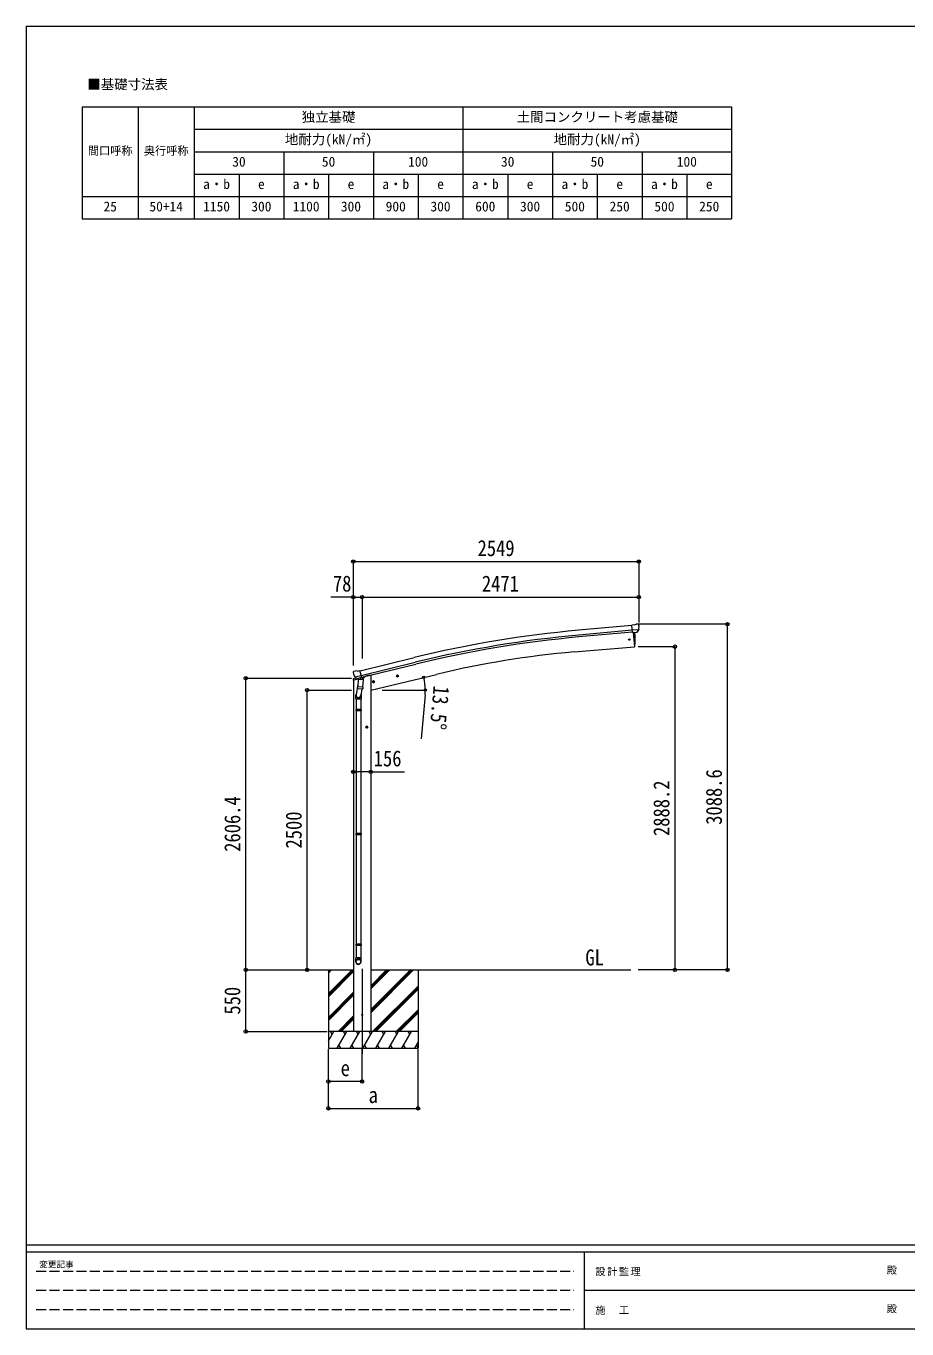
# Model space of a CAD drawing. Units: millimetres at full size, sheet at 1:30. Extents: x -8385 to 8479, y -5853 to 5787.
# Drawn here: x -8385 to -518, y -5853 to 5787 of the extents above; entities that cross this region are included whole.
import ezdxf
from ezdxf.enums import TextEntityAlignment as Align

# ---------------------------------------------------------------- set-up
doc = ezdxf.new("R2010")
doc.units = ezdxf.units.MM
doc.header["$LTSCALE"] = 30
doc.header["$PDMODE"] = 32
doc.header["$PDSIZE"] = 30
doc.linetypes.add('DASHED3', pattern=[4, 3, -1])
for name, color, linetype, lineweight in [('0-0_0', 7, 'Continuous', 9), ('0-1_本体', 4, 'Continuous', 9), ('0-2_部品', 7, 'Continuous', 9), ('0-8_PARTS2', 2, 'Continuous', 9), ('0-A_寸法', 6, 'Continuous', 9), ('0-F_PARTS1', 7, 'Continuous', 18), ('F-0_240', 7, 'Continuous', 9)]:
    doc.layers.add(name, color=color, linetype=linetype, lineweight=lineweight)
doc.styles.add('ＭＳ ゴシック', font='')
doc.styles.get('ＭＳ ゴシック').set_extended_font_data('MS Gothic')

msp = doc.modelspace()

# ---------------------------------------------------------------- linework, layer by layer
at = {"layer": '0-0_0', "color": 6}
for p, q in [((-2121.82, -2645.47), (-2121.82, 443.13)), ((-2590.83, 242.73), (-2590.83, -2645.47))]:
    msp.add_line(p, q, dxfattribs=at)
at = {"layer": '0-0_0'}
for p, q in [((-6058.86, -2645.47), (-5462.53, -2645.47)), ((-5684.78, -2645.47), (-5684.78, -3345.47)), ((-5684.78, -2856.7), (-5473.54, -2645.47)), ((-5684.78, -2672.85), (-5657.39, -2645.47)), ((-5684.78, -2658.71), (-5671.54, -2645.47)), ((-5684.78, -2870.84), (-5462.53, -2648.59)), ((-5684.78, -2884.98), (-5462.53, -2662.74)), ((-5307.03, -2645.47), (-2984.93, -2645.47)), ((-5307.03, -3027.73), (-4924.76, -2645.47)), ((-5307.03, -2999.45), (-4953.04, -2645.47)), ((-5307.03, -3013.59), (-4938.9, -2645.47)), ((-5307.03, -2815.6), (-5136.89, -2645.47)), ((-5307.03, -2801.46), (-5151.04, -2645.47)), ((-5307.03, -2787.32), (-5165.18, -2645.47)), ((-4884.78, -2645.47), (-4884.78, -3345.47)), ((-5290.92, -3195.47), (-4884.78, -2789.33)), ((-5684.78, -3068.83), (-5462.53, -2846.58)), ((-5684.78, -3082.97), (-5462.53, -2860.73)), ((-5684.78, -3097.12), (-5462.53, -2874.87)), ((-5276.77, -3195.47), (-4884.78, -2803.48)), ((-5262.63, -3195.47), (-4884.78, -2817.62)), ((-5078.78, -3195.47), (-4884.78, -3001.46)), ((-5064.64, -3195.47), (-4884.78, -3015.61)), ((-5599.28, -3195.47), (-5462.53, -3058.71)), ((-5585.14, -3195.47), (-5462.53, -3072.86)), ((-5571, -3195.47), (-5462.53, -3087)), ((-5050.5, -3195.47), (-4884.78, -3029.75)), ((-4884.78, -3195.47), (-5684.78, -3195.47)), ((-5684.78, -3279.3), (-5636.37, -3195.47)), ((-5651.38, -3221.45), (-5666.38, -3195.47)), ((-5607.51, -3345.47), (-5520.91, -3195.47)), ((-5535.91, -3221.45), (-5550.91, -3195.47)), ((-5492.04, -3345.47), (-5405.44, -3195.47)), ((-5420.44, -3221.45), (-5435.44, -3195.47)), ((-5376.57, -3345.47), (-5289.97, -3195.47)), ((-5304.97, -3221.45), (-5319.97, -3195.47)), ((-5261.1, -3345.47), (-5174.5, -3195.47)), ((-5189.5, -3221.45), (-5204.5, -3195.47)), ((-5145.63, -3345.47), (-5059.03, -3195.47)), ((-5089.03, -3195.47), (-5074.03, -3221.45)), ((-5030.16, -3345.47), (-4943.56, -3195.47)), ((-4958.56, -3221.45), (-4973.56, -3195.47)), ((-5684.78, -3345.47), (-4884.78, -3345.47)), ((-5592.51, -3319.49), (-5577.51, -3345.47)), ((-5477.04, -3319.49), (-5462.04, -3345.47)), ((-5361.57, -3319.49), (-5346.57, -3345.47)), ((-5246.1, -3319.49), (-5231.1, -3345.47)), ((-5130.63, -3319.49), (-5115.63, -3345.47)), ((-5015.16, -3319.49), (-5000.16, -3345.47)), ((-4914.69, -3345.47), (-4884.78, -3293.66)), ((-4899.69, -3319.49), (-4884.69, -3345.47))]:
    msp.add_line(p, q, dxfattribs=at)
at = {"layer": '0-1_本体'}
for p, q in [((-2975.15, 432.33), (-3452.46, 389.05)), ((-2971.39, 389.34), (-3448.57, 346.07)), ((-2969.92, 372.56), (-3447.05, 329.3)), ((-2962.7, 370.35), (-2951.53, 242.74)), ((-3489.48, 195.68), (-2951.53, 242.74)), ((-5402, 28.12), (-4919.13, 145.6)), ((-5391.93, -13.85), (-4908.92, 103.67)), ((-5388, -30.22), (-4904.94, 87.3)), ((-5462.03, -55.18), (-5462.03, -3195.47)), ((-5306.53, -145.47), (-4720.85, -4.86)), ((-5306.53, -15.47), (-5306.53, -3195.47))]:
    msp.add_line(p, q, dxfattribs=at)
at = {"layer": '0-1_本体', "color": 6}
msp.add_line((-5306.53, -875.65), (-5462.53, -875.65), dxfattribs=at)
at = {"layer": '0-1_本体'}
msp.add_lwpolyline([(-5306.53, -15.47), (-5326.53, -15.47), (-5360.03, -23.52)], dxfattribs=at)
for centre, radius, start, end in [((-2547.76, -9600.87), 10030.81, 95.17465, 103.67464), ((-2547.76, -9600.87), 9987.65, 95.17465, 103.67464), ((-2547.76, -9600.87), 9970.81, 95.17465, 103.67464), ((-2755.86, -8189.64), 8417.35, 95.00001, 103.5)]:
    msp.add_arc(centre, radius, start, end, dxfattribs=at)
at = {"layer": '0-2_部品'}
for p, q in [((-2948.77, 436.78), (-2975.33, 434.46)), ((-2969.68, 369.79), (-2975.33, 434.46)), ((-2912.47, 394.49), (-2971.39, 389.34)), ((-2959.72, 370.67), (-2969.68, 369.79)), ((-2962.7, 370.4), (-2951.54, 242.8)), ((-2948.77, 436.78), (-2937.05, 443.55)), ((-2922.15, 445.13), (-2935.81, 443.94)), ((-2926.11, 373.61), (-2933.81, 372.93)), ((-2923.72, 375), (-2912.79, 393.94)), ((-2913.01, 439.38), (-2918.49, 443.98)), ((-2911.95, 437.34), (-2911.83, 436)), ((-2951.54, 242.8), (-2949.48, 243.05)), ((-5463.96, 12.54), (-5463.68, 11.39)), ((-5459.74, 21.11), (-5463.6, 14.82)), ((-5456.65, 23.36), (-5443.46, 26.53)), ((-5428.9, 23.85), (-5442.16, 26.55)), ((-5428.9, 23.85), (-5402.97, 30.08)), ((-5465.09, -55.79), (-5422.38, -45.54)), ((-5465.09, -48.9), (-5465.09, -55.79)), ((-5436.58, -39.69), (-5462.79, -45.99)), ((-5449.91, -27.77), (-5392.4, -13.96)), ((-5433.05, -42.68), (-5449.43, -28.19)), ((-5421.46, -92.2), (-5437.37, -188.37)), ((-5430.35, -43.24), (-5422.83, -41.44)), ((-5429.51, -43.14), (-5427.98, -42.77)), ((-5427.98, -42.77), (-5391.28, -33.96)), ((-5426.14, -43), (-5426.19, -43.74)), ((-5425.44, -44.78), (-5399.62, -51.22)), ((-5418.52, -50.13), (-5423.19, -116.96)), ((-5372.83, -53.32), (-5418.52, -50.13)), ((-5416.74, -46.95), (-5416.97, -50.23)), ((-5397.23, -35.78), (-5398.25, -50.39)), ((-5391.28, -33.96), (-5389.75, -33.59)), ((-5388.19, -31.49), (-5387.25, -31.55)), ((-5387.25, -31.55), (-5373.93, -46.87)), ((-5383.26, -36.15), (-5364.37, -31.61)), ((-5377.51, -120.16), (-5372.83, -53.32)), ((-5373.93, -46.87), (-5374.38, -53.21)), ((-5360.53, -23.44), (-5360.53, -26.75)), ((-5292.21, -73.01), (-5272.77, -68.34)), ((-5287.66, -65.23), (-5289.79, -72.43)), ((-5280.36, -63.48), (-5287.66, -65.23)), ((-5280.16, -80.4), (-5284.82, -60.95)), ((-5275.19, -68.93), (-5280.36, -63.48)), ((-5277.32, -76.12), (-5275.19, -68.93)), ((-5078.29, -21.65), (-5058.85, -16.99)), ((-5073.74, -13.88), (-5075.87, -21.07)), ((-5066.44, -12.12), (-5073.74, -13.88)), ((-5066.23, -29.04), (-5070.9, -9.6)), ((-5061.27, -17.57), (-5066.44, -12.12)), ((-5063.4, -24.76), (-5061.27, -17.57)), ((-5439.53, -225.53), (-5439.53, -191.18)), ((-5393.53, -225.53), (-5439.53, -225.53)), ((-5437.53, -225.53), (-5437.53, -319.53)), ((-5424.05, -129.43), (-5423.18, -116.96)), ((-5423.66, -130.79), (-5423.66, -130.79)), ((-5377.51, -120.16), (-5423.19, -116.96)), ((-5422.21, -131.57), (-5380.51, -134.48)), ((-5385.94, -134.1), (-5396.67, -197.69)), ((-5395.53, -225.53), (-5395.53, -319.53)), ((-5393.53, -190.87), (-5393.53, -225.53)), ((-5377.52, -120.16), (-5378.41, -132.85)), ((-5439.53, -321.53), (-5438.53, -319.53)), ((-5393.53, -321.53), (-5439.53, -321.53)), ((-5393.53, -329.53), (-5439.53, -329.53)), ((-5394.53, -319.53), (-5438.53, -319.53)), ((-5394.53, -331.53), (-5438.53, -331.53)), ((-5437.53, -331.53), (-5437.53, -1425.72)), ((-5395.53, -331.53), (-5395.53, -1425.72)), ((-5393.53, -321.53), (-5394.53, -319.53)), ((-5393.53, -329.53), (-5394.53, -331.53)), ((-5393.53, -321.53), (-5393.53, -329.53)), ((-5341.03, -485.59), (-5341.03, -465.59)), ((-5331.03, -475.59), (-5351.03, -475.59)), ((-5341.03, -468.09), (-5347.53, -471.84)), ((-5347.53, -471.84), (-5347.53, -479.34)), ((-5347.53, -479.34), (-5341.03, -483.1)), ((-5334.53, -471.84), (-5341.03, -468.09)), ((-5439.53, -1427.72), (-5438.53, -1425.72)), ((-5393.53, -1427.72), (-5439.53, -1427.72)), ((-5393.53, -1435.72), (-5439.53, -1435.72)), ((-5394.53, -1425.72), (-5438.53, -1425.72)), ((-5394.53, -1437.72), (-5438.53, -1437.72)), ((-5437.53, -1437.72), (-5437.53, -2415.9)), ((-5395.53, -1437.72), (-5395.53, -2415.9)), ((-5393.53, -1427.72), (-5394.53, -1425.72)), ((-5393.53, -1435.72), (-5394.53, -1437.72)), ((-5393.53, -1427.72), (-5393.53, -1435.72)), ((-5439.53, -2417.9), (-5438.53, -2415.9)), ((-5393.53, -2417.9), (-5439.53, -2417.9)), ((-5393.53, -2425.9), (-5439.53, -2425.9)), ((-5394.53, -2415.9), (-5438.53, -2415.9)), ((-5394.53, -2427.9), (-5438.53, -2427.9)), ((-5437.53, -2427.9), (-5437.53, -2537.9)), ((-5395.53, -2427.9), (-5395.53, -2537.9)), ((-5393.53, -2417.9), (-5394.53, -2415.9)), ((-5393.53, -2425.9), (-5394.53, -2427.9)), ((-5393.53, -2417.9), (-5393.53, -2425.9)), ((-5439.53, -2572.05), (-5439.53, -2537.9)), ((-5393.53, -2537.9), (-5439.53, -2537.9)), ((-5393.53, -2572.05), (-5393.53, -2537.9))]:
    msp.add_line(p, q, dxfattribs=at)
for points in [[(-2959.72, 370.67), (-2959.44, 370.6), (-2934.07, 372.82), (-2933.81, 372.93)], [(-2912.4, 395.12), (-2912.68, 394.14), (-2912.79, 393.94)], [(-5397.54, -35.37), (-5387.82, -33.04), (-5402.97, 30.08)], [(-5450.18, -27.19), (-5449.59, -28.03), (-5449.43, -28.19)], [(-5397.54, -35.37), (-5397.78, -35.52), (-5422.55, -41.47), (-5422.83, -41.44)], [(-5289.79, -72.43), (-5284.62, -77.87), (-5277.32, -76.12)], [(-5075.87, -21.07), (-5070.7, -26.52), (-5063.4, -24.76)], [(-5439.53, -321.53), (-5439.53, -329.53), (-5438.53, -331.53)], [(-5341.03, -483.1), (-5334.53, -479.34), (-5334.53, -471.84)], [(-5439.53, -1427.72), (-5439.53, -1435.72), (-5438.53, -1437.72)], [(-5439.53, -2417.9), (-5439.53, -2425.9), (-5438.53, -2427.9)]]:
    msp.add_lwpolyline(points, dxfattribs=at)
for centre, radius in [((-2997.23, 306.06), 6.5), ((-5282.49, -70.68), 8.5), ((-5282.49, -70.68), 7.7), ((-5282.49, -70.68), 6.5), ((-5068.57, -19.32), 8.5), ((-5068.57, -19.32), 7.7), ((-5068.57, -19.32), 6.5), ((-5341.03, -475.59), 8.5), ((-5341.03, -475.59), 7.7), ((-5341.03, -475.59), 6.5)]:
    msp.add_circle(centre, radius, dxfattribs=at)
at = {"layer": '0-2_部品', "color": 4}
msp.add_circle((-5384.53, -3045.47), 4.5, dxfattribs=at)
at = {"layer": '0-2_部品'}
for centre, radius, start, end in [((-3845.31, 298.62), 900, 356.63919, 4.64986), ((-2935.55, 440.95), 3, 95, 120), ((-2921.71, 440.15), 5, 50.00648, 94.99352), ((-3113.46, 418.36), 202.4, 353.4085, 5), ((-2949.85, 246.03), 3, 277, 356.63919), ((-5266.88, 58.64), 202.4, 193.5, 205.09125), ((-5455.48, 18.5), 5, 103.5, 148.5), ((-5442.76, 23.61), 3, 78.5, 103.5), ((-5462.09, -48.9), 3, 103.5, 180), ((-5429.63, -42.65), 0.5, 248.23754, 283.5), ((-5426.64, -42.96), 0.5, 356, 103.5), ((-5425.2, -43.81), 1, 176, 256), ((-5399.27, -50.25), 1.03, 250.03897, 351.96569), ((-5396.63, -35.86), 0.604, 100.59842, 172.20595), ((-5389.86, -33.11), 0.5, 283.5, 318.76246), ((-5365.53, -26.75), 5, 283.5, 0), ((-5409.53, -191.18), 30, 177.45142, 180), ((-5422.11, -129.6), 1.95, 175.04017, 217.47766), ((-5422.07, -129.57), 2, 217.40962, 266), ((-5380.37, -132.49), 2, 266, 349.46843)]:
    msp.add_arc(centre, radius, start, end, dxfattribs=at)
for centre, major_axis, ratio, start_param, end_param in [((-2926.38, 376.6), (1.62, -2.54), 0.997631, 5.80419048, 5.89294842), ((-2926.45, 376.71), (-3.5, 2.17), 0.650902, 2.11455212, 2.18736272), ((-2926.32, 376.51), (1.62, -2.54), 0.997631, 5.96575902, 6.76218013), ((-2907.62, 441.38), (-15.35, 3.44), 0.101033, 5.97514262, 5.97537366), ((-2914.94, 437.08), (2.71, -1.31), 0.997474, 0.53665673, 1.32256522), ((-5461.04, 13.25), (-1.57, -2.57), 0.99628, 4.71238898, 5.49965061), ((-5431.07, -40.42), (-0.73, -2.92), 0.997631, 5.80419048, 6.60061159), ((-5431.01, -40.2), (2.63, 3.16), 0.650902, 4.09582259, 4.16863319), ((-5431.04, -40.32), (-0.73, -2.92), 0.997631, 0.39023689, 0.47899483), ((-5416.53, -190.87), (23, 0), 0.996195, 2.55602575, 6.56630284), ((-5416.53, -190.87), (21, 0), 0.996195, 2.93491471, 5.95123941), ((-5416.53, -2570.3), (-23, 0), 0.996195, 3.14159265, 6.28318531), ((-5416.53, -2572.05), (-23, 0), 0.996195, 3.14159265, 6.28318531), ((-5416.53, -2572.05), (0, -23.43), 0.981806, 4.71238898, 7.85398163)]:
    msp.add_ellipse(centre, major_axis=major_axis, ratio=ratio, start_param=start_param, end_param=end_param, dxfattribs=at)
msp.add_ellipse((-5416.53, -2572.05), major_axis=(21, 0), ratio=0.996195, dxfattribs=at)
at = {"layer": '0-8_PARTS2'}
msp.add_line((-5384.53, -2636.26), (-5384.53, -3395.47), dxfattribs=at)
at = {"layer": '0-A_寸法'}
for p, q in [((-5462.53, 1002.89), (-2913.53, 1002.89)), ((-2913.53, 1002.89), (-2913.53, 686.27)), ((-5462.53, 686.27), (-5462.53, 74.04)), ((-5462.53, 686.27), (-5384.53, 686.27)), ((-5384.53, 686.27), (-5384.53, 138.41)), ((-5384.53, 686.27), (-2913.53, 686.27)), ((-2913.53, 686.27), (-2913.53, 457.26)), ((-2121.82, 443.13), (-2919.66, 443.13)), ((-2590.83, 242.73), (-2919.66, 242.73)), ((-6423.1, -39.07), (-5478.02, -39.07)), ((-6423.1, -2645.47), (-6423.1, -39.07)), ((-5875.13, -145.47), (-5478.02, -145.47)), ((-5875.13, -2645.47), (-5875.13, -145.47)), ((-5206.03, -145.47), (-4819.17, -145.47)), ((-4822.03, -187.93), (-4856.39, -580.43)), ((-5306.53, -875.65), (-5006.53, -875.65)), ((-6423.1, -2645.47), (-5694.99, -2645.47)), ((-6423.1, -3195.47), (-6423.1, -2645.47)), ((-2590.83, -2645.47), (-2919.66, -2645.47)), ((-2121.82, -2645.47), (-2590.83, -2645.47)), ((-6423.1, -3195.47), (-5694.99, -3195.47)), ((-5684.78, -3881.84), (-5684.78, -3352.89)), ((-5684.78, -3641.86), (-5684.78, -3352.89)), ((-5384.53, -3641.86), (-5384.53, -3352.89)), ((-4884.78, -3881.84), (-4884.78, -3352.89)), ((-5384.53, -3641.86), (-5684.78, -3641.86)), ((-5684.78, -3881.84), (-4884.78, -3881.84))]:
    msp.add_line(p, q, dxfattribs=at)
msp.add_lwpolyline([(-5462.53, 1002.89), (-5462.53, 686.27), (-5662.53, 686.27)], dxfattribs=at)
for centre in [(-4833.62, -31.82), (-4820.17, -145.47)]:
    msp.add_circle(centre, 10.62, dxfattribs=at)
for start, end in [(0, 13.5), (354.99678, 0)]:
    msp.add_arc((-5307.03, -145.47), 486.86, start, end, dxfattribs=at)
for p in [(-5462.53, 1002.89), (-2913.53, 1002.89), (-5462.53, 686.27), (-5384.53, 686.27), (-2913.53, 686.27), (-2121.82, 443.13), (-2590.83, 242.73), (-6423.1, -39.07), (-5875.13, -145.47), (-5462.53, -875.65), (-5306.53, -875.65), (-6423.1, -2645.47), (-5875.13, -2645.47), (-2590.83, -2645.47), (-2121.82, -2645.47), (-6423.1, -3195.47), (-5684.78, -3641.86), (-5384.53, -3641.86), (-5684.78, -3881.84), (-4884.78, -3881.84)]:
    msp.add_point(p, dxfattribs=at)
at = {"layer": '0-F_PARTS1'}
for p, q in [((-7883.58, 5064.98), (-2083.58, 5064.98)), ((-7883.58, 5064.98), (-7883.58, 4064.98)), ((-7383.58, 5064.98), (-7383.58, 4064.98)), ((-4483.58, 5064.98), (-4483.58, 4064.98)), ((-6883.58, 4864.98), (-2083.58, 4864.98)), ((-6883.58, 4664.98), (-2083.58, 4664.98)), ((-3683.58, 4664.98), (-3683.58, 4064.98)), ((-6883.58, 4464.98), (-2083.58, 4464.98)), ((-3283.58, 4464.98), (-3283.58, 4064.98)), ((-2483.58, 4464.98), (-2483.58, 4064.98))]:
    msp.add_line(p, q, dxfattribs=at)
for points in [[(-6883.58, 5064.98), (-6883.58, 4864.98), (-6883.58, 4264.98), (-6883.58, 4064.98)], [(-2083.58, 5064.98), (-2083.58, 4464.98), (-2083.58, 4064.98)], [(-6083.58, 4664.98), (-6083.58, 4464.98), (-6083.58, 4064.98)], [(-5283.58, 4664.98), (-5283.58, 4464.98), (-5283.58, 4064.98)], [(-2883.58, 4664.98), (-2883.58, 4264.98), (-2883.58, 4064.98)], [(-6483.58, 4464.98), (-6483.58, 4264.98), (-6483.58, 4064.98)], [(-5683.58, 4464.98), (-5683.58, 4264.98), (-5683.58, 4064.98)], [(-4883.58, 4464.98), (-4883.58, 4264.98), (-4883.58, 4064.98)], [(-4083.58, 4464.98), (-4083.58, 4264.98), (-4083.58, 4064.98)], [(-7883.58, 4264.98), (-6883.58, 4264.98), (-2083.58, 4264.98)], [(-7883.58, 4064.98), (-7383.58, 4064.98), (-4483.58, 4064.98), (-2883.58, 4064.98), (-2083.58, 4064.98)]]:
    msp.add_lwpolyline(points, dxfattribs=at)
at = {"layer": 'F-0_240', "color": 5}
for p, q in [((-8385.45, 5787.34), (-8385.45, -5852.66)), ((-8385.45, 5787.34), (8054.55, 5787.34)), ((-8385.45, -5102.66), (8054.55, -5102.66)), ((-8385.45, -5162.66), (5387.79, -5162.66)), ((-3402.21, -5162.66), (-3402.21, -5852.66)), ((-3402.21, -5507.66), (2747.79, -5507.66)), ((-8385.45, -5852.66), (8054.55, -5852.66))]:
    msp.add_line(p, q, dxfattribs=at)
at = {"layer": 'F-0_240', "color": 4, "linetype": 'DASHED3'}
for p, q in [((-8295.46, -5335.16), (-3492.21, -5335.16)), ((-8295.46, -5507.66), (-3492.21, -5507.66)), ((-8295.46, -5680.16), (-3492.21, -5680.16))]:
    msp.add_line(p, q, dxfattribs=at)

# ---------------------------------------------------------------- texts
at = {"layer": '0-0_0', "style": 'ＭＳ ゴシック', "width": 0.85}
msp.add_text('GL', height=143, dxfattribs=at).set_placement((-3389.83, -2647.91), align=Align.BOTTOM_LEFT)
at = {"layer": '0-A_寸法', "color": 7, "style": 'ＭＳ ゴシック', "width": 0.85}
for s, p in [('2549', (-4353.03, 1008.89)), ('78', (-5645.03, 692.27)), ('2471', (-4314.03, 692.27)), ('156', (-5280.28, -869.65)), ('e', (-5576.03, -3636.86)), ('a', (-5326.03, -3876.84))]:
    msp.add_text(s, height=143, dxfattribs=at).set_placement(p, align=Align.BOTTOM_LEFT)
for s, rotation, p in [('13.5°', 264.997, (-4787.81, -98.07)), ('3088.6', 90, (-2127.82, -1348.67)), ('2888.2', 90, (-2596.83, -1448.87)), ('2606.4', 90, (-6429.1, -1589.77)), ('2500', 90, (-5881.13, -1560.47)), ('550', 90, (-6429.1, -3044.22))]:
    msp.add_text(s, height=143, rotation=rotation, dxfattribs=at).set_placement(p, align=Align.BOTTOM_LEFT)
at = {"layer": '0-F_PARTS1', "style": 'ＭＳ ゴシック'}
for s, height, p in [('■基礎寸法表', 87.98, (-7838.28, 5196.42)), ('独立基礎', 87.98, (-5923.58, 4904.98)), ('土間コンクリート考慮基礎', 87.98, (-4003.58, 4904.98)), ('地耐力(kN/㎡)', 87.98, (-6073.58, 4704.98)), ('地耐力(kN/㎡)', 87.98, (-3673.58, 4704.98)), ('間口呼称', 73.31, (-7833.58, 4614.98)), ('奥行呼称', 73.31, (-7333.58, 4614.98)), ('30', 87.98, (-6543.58, 4504.98)), ('50', 87.98, (-5743.58, 4504.98)), ('100', 87.98, (-4973.58, 4504.98)), ('30', 87.98, (-4143.58, 4504.98)), ('50', 87.98, (-3343.58, 4504.98)), ('100', 87.98, (-2573.58, 4504.98)), ('a・b', 87.98, (-6803.58, 4304.98)), ('a・b', 87.98, (-6003.58, 4304.98)), ('a・b', 87.98, (-5203.58, 4304.98)), ('a・b', 87.98, (-4403.58, 4304.98)), ('a・b', 87.98, (-3603.58, 4304.98)), ('a・b', 87.98, (-2803.58, 4304.98)), ('e', 87.98, (-6313.58, 4304.98)), ('e', 87.98, (-5513.58, 4304.98)), ('e', 87.98, (-4713.58, 4304.98)), ('e', 87.98, (-3913.58, 4304.98)), ('e', 87.98, (-3113.58, 4304.98)), ('e', 87.98, (-2313.58, 4304.98)), ('25', 87.98, (-7693.58, 4104.98)), ('50+14', 87.98, (-7283.58, 4104.98)), ('1150', 87.98, (-6803.58, 4104.98)), ('300', 87.98, (-6373.58, 4104.98)), ('1100', 87.98, (-6003.58, 4104.98)), ('300', 87.98, (-5573.58, 4104.98)), ('900', 87.98, (-5173.58, 4104.98)), ('300', 87.98, (-4773.58, 4104.98)), ('600', 87.98, (-4373.58, 4104.98)), ('300', 87.98, (-3973.58, 4104.98)), ('500', 87.98, (-3573.58, 4104.98)), ('250', 87.98, (-3173.58, 4104.98)), ('500', 87.98, (-2773.58, 4104.98)), ('250', 87.98, (-2373.58, 4104.98))]:
    msp.add_text(s, height=height, dxfattribs=at).set_placement(p, align=Align.BOTTOM_LEFT)
at = {"layer": 'F-0_240', "style": 'ＭＳ ゴシック'}
for s, height, p in [('変更記事', 54.99, (-8268.23, -5320.16)), ('殿', 65.98, (-697.92, -5380.16)), ('殿', 65.98, (-697.92, -5725.16))]:
    msp.add_text(s, height=height, dxfattribs=at).set_placement(p, align=Align.BOTTOM_LEFT)
at = {"layer": 'F-0_240', "char_height": 65.98, "attachment_point": 7, "style": 'ＭＳ ゴシック'}
for s, insert in [('\\T1.17;設計監理', (-3300.89, -5380.16)), ('\\T1.17;施\u3000工', (-3300.89, -5725.16))]:
    msp.add_mtext(s, dxfattribs=dict(at, insert=insert))

doc.saveas('drawing.dxf')
